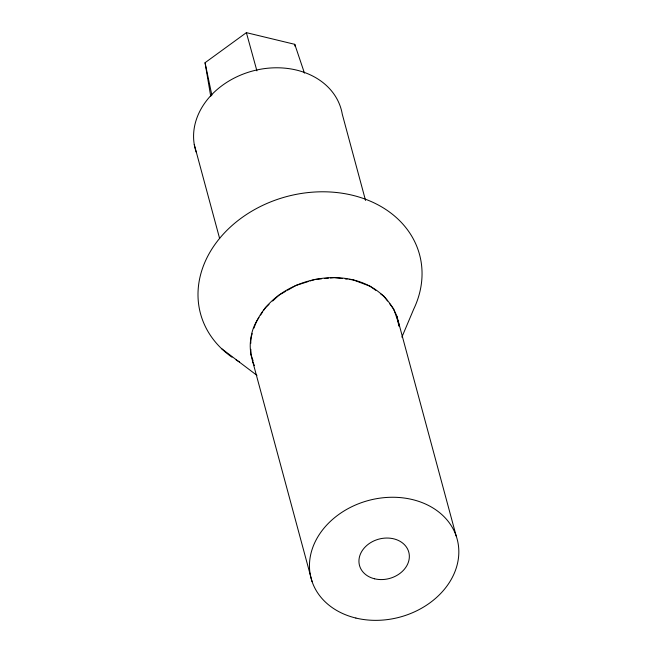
<?xml version="1.0" encoding="UTF-8"?>
<svg xmlns="http://www.w3.org/2000/svg" width="653" height="653" viewBox="0 0 653 653"><rect width="100%" height="100%" fill="white"/><g stroke="black" fill="none" stroke-linecap="round" stroke-linejoin="round"><path stroke-width="0.98" d="M252.238 333.659C248.924 342.743 250.099 352.857 252.817 361.95L312.093 581.635M253.993 328.051C273.207 271.166 372.218 255.927 396.918 316.297L456.194 535.991M401.881 337.144L413.716 309.138A113.426 90.587 -15.1 0 0 365.264 199.149A113.426 90.587 -15.1 0 0 220.379 237.463A113.426 90.587 -15.1 0 0 231.978 357.191M258.963 317.513C253.731 324.949 250.466 334.181 250.809 343.323M260.58 315.056L262.726 311.775M263.804 310.134L265.412 307.677L269.02 304.355M272.636 301.033L279.133 295.05L285.875 291.205M210.764 96.522L205.05 62.721L246.385 32.65L294.772 44.331L304.461 73.12M287.557 290.242L295.972 285.434L308.2 281.565M310.085 280.97L314.787 279.476L321.611 278.815M324.533 278.529L328.435 278.154M330.377 277.966L334.279 277.582L342.221 278.553M345.2 278.913L347.184 279.158M349.167 279.402L353.134 279.884L370.063 286.226L375.769 290.316M380.65 293.826L383.915 296.168L387.596 300.992M221.457 348.539L256.956 375.377M389.441 303.408L393.735 309.032L398.869 323.953L399.04 325.937M252.817 361.95L254.409 365.582M253.111 360.823L250.866 354.293L250.842 349.306M246.385 32.65L256.915 70.867M365.533 200.414L342.262 114.153A75.617 60.394 -15.1 0 0 253.356 70.802A75.617 60.394 -15.1 0 0 196.21 152.149M194.259 144.493L219.653 238.598M396.918 316.297L398.877 325.953M205.05 62.721L211.866 95.175M294.772 44.331L295.107 46.322M239.586 362.007A113.426 90.587 -15.1 0 1 236.141 359.95M374.602 578.803A25.524 20.382 -15.1 0 0 409.121 553.695A25.524 20.382 -15.1 0 0 368.708 543.933A25.524 20.382 -15.1 0 0 374.602 578.803M355.877 618.048A75.617 60.394 -15.1 0 0 458.145 543.639A75.617 60.394 -15.1 0 0 338.409 514.735A75.617 60.394 -15.1 0 0 355.877 618.048"/></g></svg>
